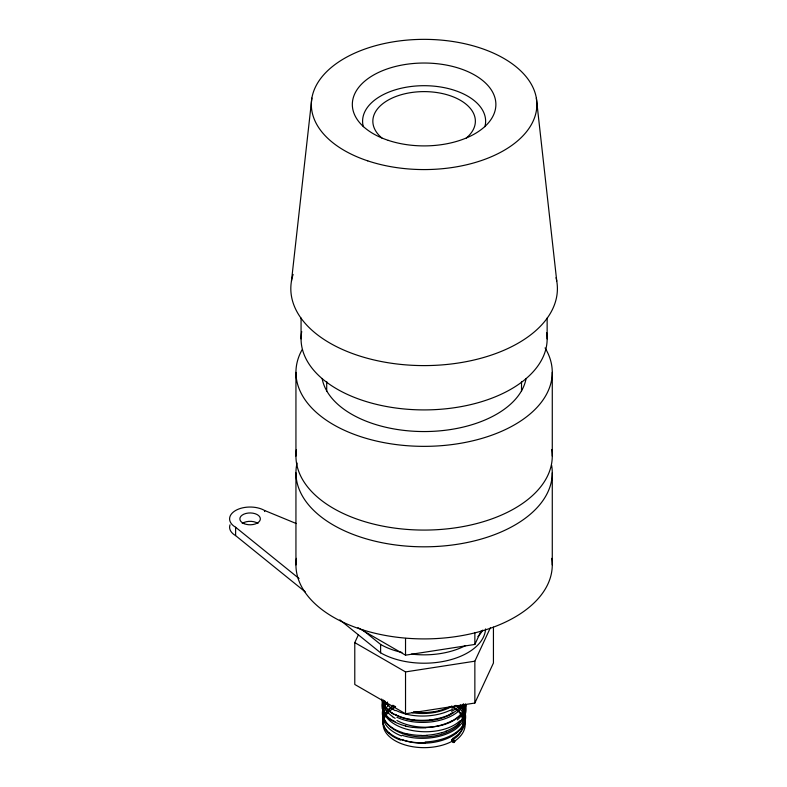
<?xml version="1.0" encoding="UTF-8"?>
<svg xmlns="http://www.w3.org/2000/svg" width="787" height="787" viewBox="0 0 787 787"><rect width="100%" height="100%" fill="white"/><g stroke="black" fill="none" stroke-linecap="round" stroke-linejoin="round"><path stroke-width="1.18" d="M326.703 391.237L326.703 381.488M291.456 281.097L311.868 98.08M493.439 627.141L493.439 663.018L474.856 703.047L405.531 713.77L354.78 684.464L354.78 642.605L358.39 634.824M357.957 627.692L405.531 655.168L474.856 644.445L481.054 631.095M474.856 703.047L474.856 661.188L490.34 627.829M462.599 712.383L460.149 715.176M386.565 711.546L388.945 709.126M460.356 722.25L457.503 724.866M457.729 710.681C466.455 718.462 464.143 735.363 451.659 739.878A2.046 1.141 58.3 0 0 453.164 742.357L454.886 741.226M453.155 712.924L449.111 714.99M439.057 710.74L434.031 711.773M435.014 719.298L429.889 720.046M354.78 642.605L405.531 671.911L474.856 661.188M426.741 735.412L421.606 735.56M406.751 733.868L402.226 732.618M403.337 740.321L399.117 738.836M305.386 592.011L235.608 535.613L235.608 527.241A20.511 11.835 0 0 1 235.608 510.497A20.511 11.835 0 0 1 264.609 510.497L296.325 523.571M395.959 715.176L392.27 713.199M451.659 739.878L453.105 740.715L453.056 739.072A2.046 1.141 58.3 0 1 454.561 741.551A2.046 1.141 58.3 0 1 453.164 742.357M393.234 721.266L389.958 719.111M453.105 707.021L457.68 710.376A41.013 23.679 0 0 0 451.315 706.254M235.608 527.241L299.04 578.514M362.482 629.787L380.613 644.445A61.524 35.513 0 0 0 401.96 652.462M339.827 619.851L380.613 652.817A61.524 35.513 0 0 0 446.672 660.736A61.524 35.513 0 0 0 485.589 628.921M384.263 705.939L382.757 703.214A42.852 23.472 0.2 0 1 381.675 698.974M463.031 708.29L464.507 711.251M383.348 711.507L382.344 708.733M536.35 98.08L556.753 281.097M552.277 372.359L552.277 456.076M552.277 472.82L552.277 564.909M547.142 318.046L547.142 338.872M521.515 381.488L521.515 391.237M474.856 632.482L474.856 644.445M405.531 638.424L405.531 655.168M405.531 671.911L405.531 713.77M395.104 707.1L395.104 707.228A41.013 23.679 0 0 0 395.104 740.715A41.013 23.679 0 0 0 453.105 740.715M380.613 644.445L380.613 652.817M301.067 318.046L301.067 338.872M295.942 372.359L295.942 456.076M295.942 472.82L295.942 564.909M264.609 510.497L264.609 511.54M363.328 126.687A61.524 35.513 0 0 1 424.104 85.694A61.524 35.513 0 0 1 484.89 126.687M381.862 137.981A51.263 29.601 0 0 1 390.136 99.044A51.263 29.601 0 0 1 458.083 99.044A51.263 29.601 0 0 1 466.347 137.981M546.69 332.753A123.038 71.037 0 0 1 423.052 409.909A123.038 71.037 0 0 1 301.726 331.534M556.045 277.693A133.288 76.959 0 0 1 421.252 365.581A133.288 76.959 0 0 1 293.108 274.437M482.726 630.102A61.524 35.513 0 0 1 477.896 636.565M465.609 645.547A61.524 35.513 0 0 1 411.503 654.086M235.608 535.613A20.511 11.835 0 0 1 230.04 524.811M242.239 523.444A10.251 5.922 0 0 1 257.979 523.444M551.766 558.357A128.163 73.998 0 0 1 424.104 638.906A128.163 73.998 0 0 1 296.443 558.357M551.589 465.176A128.163 73.998 0 0 1 422.226 546.808A128.163 73.998 0 0 1 297.073 463.022M551.766 449.525A128.163 73.998 0 0 1 424.104 530.074A128.163 73.998 0 0 1 296.443 449.525M545.066 347.903A128.163 73.998 0 0 1 425.944 446.347A128.163 73.998 0 0 1 301.982 349.91M526.09 378.478A102.536 59.192 0 0 1 424.104 431.551A102.536 59.192 0 0 1 322.129 378.478M454.699 741.128A41.032 24.623 -1.6 0 0 463.986 730.415A41.445 25.105 -0.4 0 0 464.832 721.305L463.818 718.305A41.386 25.027 0.8 0 0 457.493 709.963M454.217 707.592A40.668 24.427 1.5 0 1 457.414 709.992M452.535 706.421A41.485 24.771 1.9 0 1 454.306 707.543M388.837 709.077A41.583 23.197 1.9 0 1 393.372 705.772M386.456 711.527A41.632 22.882 0.9 0 0 382.875 719.574A40.855 22.38 0 0 0 383.131 723.735A41.593 22.793 -0.3 0 0 386.663 730.346A40.914 22.518 -1 0 0 388.975 732.795M399.245 738.747A41.662 23.039 -1.4 0 1 389.073 732.756M403.456 740.203A41.75 23.541 -2.2 0 0 417.651 742.672A40.973 23.521 -2.5 0 0 425.196 742.859M465.461 718.934A41.504 23.974 -2.5 0 1 425.157 741.964M464.566 711.251A41.868 25.381 -0.2 0 1 465.501 718.934M461.064 705.418A41.918 25.302 1 0 1 463.12 708.27M386.486 703.293A42.045 23.374 1.7 0 1 387.666 702.053M383.859 707.228A41.298 22.705 0.9 0 1 386.565 703.312M383.81 707.228A42.026 23.059 0.7 0 0 382.403 714.173A41.721 22.853 -0.1 0 0 392.792 728.064M402.344 732.51A42.144 23.384 -1.6 0 1 392.644 728.142M421.625 735.412A42.183 23.895 -2.3 0 1 406.849 733.73M441.507 732.687A42.154 24.466 -2.5 0 1 426.721 735.265M446.111 731.241A41.455 24.427 -2.3 0 1 441.586 732.786M457.385 724.817A42.213 25.066 -2.1 0 1 446.022 731.153M465.491 713.445A42.301 25.509 -1.2 0 1 460.247 722.21M465.52 713.445A41.504 25.154 -0.3 0 0 466.052 708.782A42.036 25.479 0.1 0 0 465.442 704.109M382.384 708.723A42.488 23.295 0.4 0 1 383.033 700.273M390.086 719.062A42.478 23.335 -0.8 0 1 383.417 711.497M405.758 726.008A42.557 23.699 -1.8 0 1 393.372 721.197M412.919 727.454A41.79 23.649 -2.3 0 1 405.679 726.096M425.708 727.827A42.528 24.21 -2.4 0 1 412.978 727.336M451.492 721.049A42.223 24.407 -2.5 0 1 425.698 727.591M460.041 715.137A42.646 25.42 -1.9 0 1 451.64 721.148M466.091 704.808A42.675 25.784 -0.9 0 1 462.5 712.353M392.408 713.13A42.892 23.6 -1 0 1 384.361 705.919M409.407 719.2A42.832 23.944 -1.9 0 1 396.097 715.078M414.326 720.026A42.124 23.876 -2.3 0 1 409.338 719.308M429.85 719.898A42.921 24.545 -2.5 0 1 414.375 719.908M448.993 714.891A42.911 25.145 -2.4 0 1 434.945 719.161M453.017 712.845A42.98 25.705 -1.8 0 0 462.343 705.201A42.203 25.489 -1 0 0 463.494 703.775M421.035 712.363A42.803 23.512 -0.8 0 1 413.45 711.753M395.605 706.687A42.803 23.512 -0.8 0 1 392.851 705.231M433.971 711.635A43.187 24.82 -2.5 0 1 421.006 712.599M450.371 706.578A43.216 25.44 -2.3 0 1 438.969 710.602M401.449 735.924A41.062 22.813 1.7 0 1 389.378 704.542M402.118 735.294A41.062 23.079 -2.1 0 0 455.25 729.46A41.062 24.643 -1.6 0 0 462.835 705.122M459.834 705.88A41.062 24.594 1.7 0 1 456.224 733.159M456.352 733.209A41.062 24.613 -1.6 0 1 401.36 739.495M400.583 740.134A41.062 23.01 -2 0 1 393.156 706.382M459.952 720.774A41.062 22.803 1.7 0 1 407.774 729.51A41.062 22.803 1.7 0 1 385.02 701.187M465.087 704.188A41.062 24.731 -1.3 0 1 457.345 719.839M464.025 704.463A41.062 24.466 2 0 1 458.28 723.469M459.746 723.951A41.062 24.682 -1.5 0 1 406.181 734.753A41.062 24.682 -1.5 0 1 386.063 703.627M465.068 705.122A41.062 24.377 2.1 0 1 439.953 725.712A41.062 24.377 2.1 0 1 396.923 720.489M395.074 721.689A41.062 22.833 -1.7 0 1 392.418 720.115M391.719 720.43A41.062 22.725 -1.5 0 1 384.489 700.755M392.634 716.563A41.062 22.793 1.6 0 1 383.23 699.997M395.143 718.295A41.062 22.774 -1.6 0 1 392.398 716.672M463.612 704.808A41.062 22.882 -1.8 0 1 396.815 717.213M395.202 710.681A41.062 22.744 1.5 0 1 385.118 701.414M449.81 710.425A41.062 22.892 -1.8 0 1 395.812 710.356M453.076 708.88A41.062 24.466 -2 0 1 450.036 710.582M455.643 705.427A41.062 24.584 -1.7 0 1 451.679 707.985M460.533 704.975A41.062 22.882 1.8 0 1 451.561 711.261M453.145 712.274A41.062 24.525 -1.8 0 1 450.223 713.927M450.882 714.36A41.062 24.397 -2.1 0 1 394.907 714.321M394.208 714.616A41.062 22.793 -1.6 0 1 383.21 700.853M450.154 707.356A41.062 24.495 -1.9 0 1 412.152 712.678M456.096 705.418A41.062 24.564 -1.8 0 1 452.427 738.619M451.492 706.244A41.062 22.862 1.8 0 1 453.017 707.07M367.716 160.853A112.787 65.114 0 0 0 536.891 104.464A112.787 65.114 0 0 0 367.716 48.076A112.787 65.114 0 0 0 367.716 160.853M388.227 140.352A71.774 41.436 0 0 0 495.879 104.464A71.774 41.436 0 0 0 388.227 68.577A71.774 41.436 0 0 0 388.227 140.352M244.088 523.66A10.251 5.922 0 0 0 260.3 519.479A10.251 5.922 0 0 0 245.928 513.458A10.251 5.922 0 0 0 244.088 523.66"/></g></svg>
